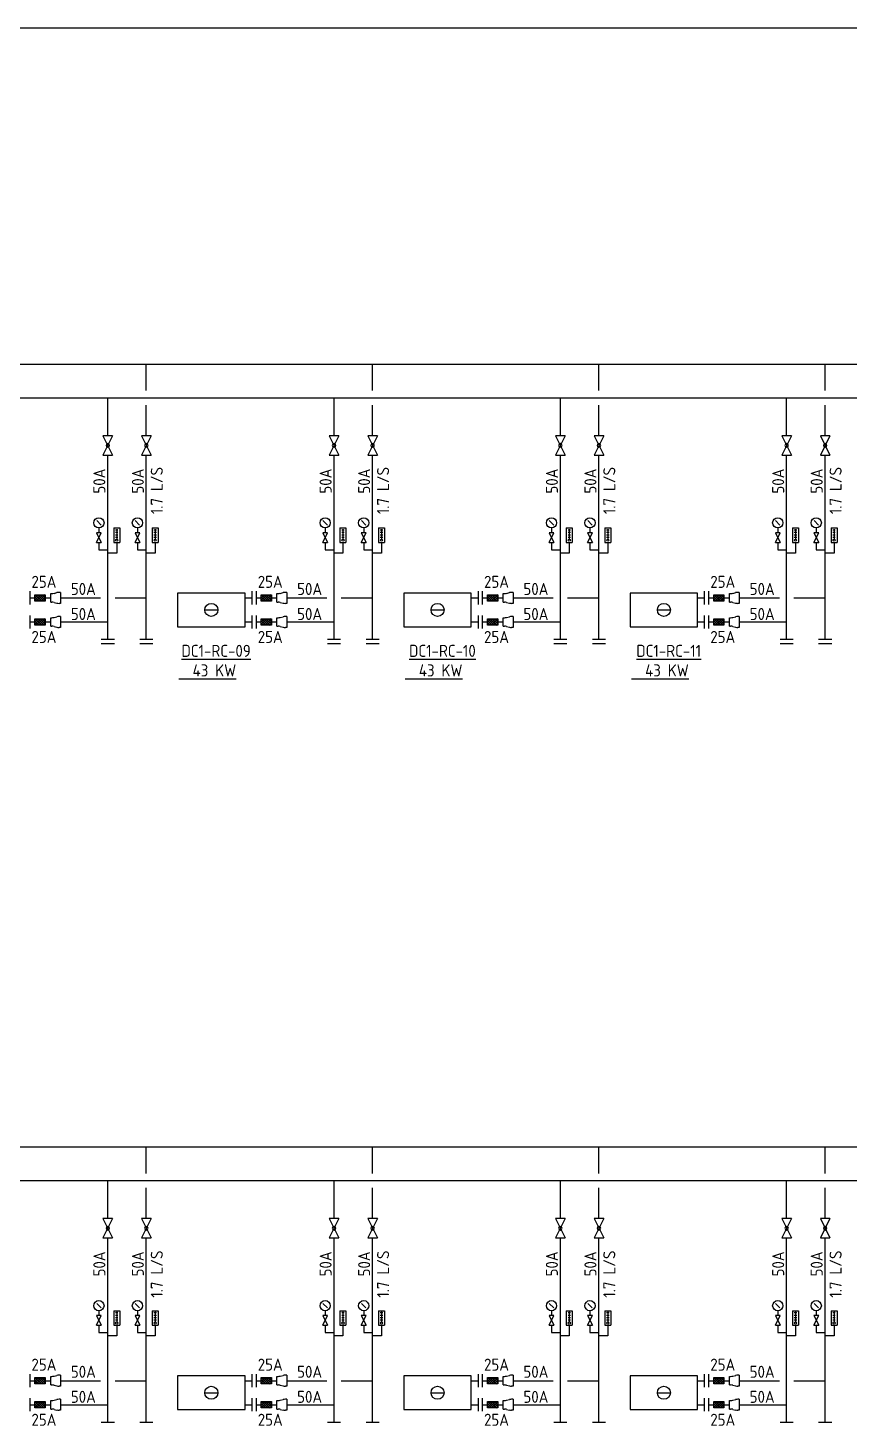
# Model space of a CAD drawing. Extents: x 41366 to 42076, y 84937 to 85507.
# Drawn here: x 41757.9 to 41928.5, y 85216.9 to 85507.1 of the extents above; entities that cross this region are included whole.
import ezdxf
from ezdxf.enums import TextEntityAlignment as Align

# ---------------------------------------------------------------- set-up
doc = ezdxf.new("R2010")
doc.units = 0
doc.header["$LTSCALE"] = 10
for name, color, linetype in [('DETL-TXT', 4, 'Continuous'), ('M-EQ-DCC-P2', 22, 'Continuous'), ('M-EQPM-TXT', 4, 'Continuous'), ('M-PIPE-CHWR20', 110, 'Continuous'), ('M-PIPE-CHWS12', 130, 'Continuous'), ('M-PIPE-FITTING', 2, 'Continuous')]:
    doc.layers.add(name, color=color, linetype=linetype)
doc.styles.add('AA-TXT', font='isocp.shx', dxfattribs={"width": 0.8, "bigfont": 'chineset.shx'})

msp = doc.modelspace()

# ---------------------------------------------------------------- linework, layer by layer
for p, q in [((41762.67, 85387.95), (41762.67, 85389.73)), ((41762.67, 85389.73), (41762.89, 85389.73)), ((41763.36, 85389.78), (41763.94, 85389.93)), ((41764.7, 85389.98), (41764.41, 85389.98)), ((41764.7, 85389.98), (41764.7, 85387.7)), ((41809.67, 85387.95), (41809.67, 85389.73)), ((41809.67, 85389.73), (41809.89, 85389.73)), ((41810.36, 85389.78), (41810.94, 85389.93)), ((41811.7, 85389.98), (41811.41, 85389.98)), ((41811.7, 85389.98), (41811.7, 85387.7)), ((41856.67, 85387.95), (41856.67, 85389.73)), ((41856.67, 85389.73), (41856.89, 85389.73)), ((41857.36, 85389.78), (41857.94, 85389.93)), ((41858.7, 85389.98), (41858.41, 85389.98)), ((41858.7, 85389.98), (41858.7, 85387.7)), ((41903.67, 85387.95), (41903.67, 85389.73)), ((41903.67, 85389.73), (41903.89, 85389.73)), ((41904.36, 85389.78), (41904.94, 85389.93)), ((41905.7, 85389.98), (41905.41, 85389.98)), ((41905.7, 85389.98), (41905.7, 85387.7)), ((41762.67, 85387.95), (41762.89, 85387.95)), ((41763.36, 85387.89), (41763.94, 85387.75)), ((41764.7, 85387.7), (41764.41, 85387.7)), ((41809.67, 85387.95), (41809.89, 85387.95)), ((41810.36, 85387.89), (41810.94, 85387.75)), ((41811.7, 85387.7), (41811.41, 85387.7)), ((41856.67, 85387.95), (41856.89, 85387.95)), ((41857.36, 85387.89), (41857.94, 85387.75)), ((41858.7, 85387.7), (41858.41, 85387.7)), ((41903.67, 85387.95), (41903.89, 85387.95)), ((41904.36, 85387.89), (41904.94, 85387.75)), ((41905.7, 85387.7), (41905.41, 85387.7)), ((41762.67, 85382.95), (41762.67, 85384.73)), ((41762.67, 85384.73), (41762.89, 85384.73)), ((41763.36, 85384.78), (41763.94, 85384.93)), ((41764.7, 85384.98), (41764.41, 85384.98)), ((41764.7, 85384.98), (41764.7, 85382.7)), ((41809.67, 85382.95), (41809.67, 85384.73)), ((41809.67, 85384.73), (41809.89, 85384.73)), ((41810.36, 85384.78), (41810.94, 85384.93)), ((41811.7, 85384.98), (41811.41, 85384.98)), ((41811.7, 85384.98), (41811.7, 85382.7)), ((41856.67, 85382.95), (41856.67, 85384.73)), ((41856.67, 85384.73), (41856.89, 85384.73)), ((41857.36, 85384.78), (41857.94, 85384.93)), ((41858.7, 85384.98), (41858.41, 85384.98)), ((41858.7, 85384.98), (41858.7, 85382.7)), ((41903.67, 85382.95), (41903.67, 85384.73)), ((41903.67, 85384.73), (41903.89, 85384.73)), ((41904.36, 85384.78), (41904.94, 85384.93)), ((41905.7, 85384.98), (41905.41, 85384.98)), ((41905.7, 85384.98), (41905.7, 85382.7)), ((41762.67, 85382.95), (41762.89, 85382.95)), ((41763.36, 85382.89), (41763.94, 85382.75)), ((41764.7, 85382.7), (41764.41, 85382.7)), ((41809.67, 85382.95), (41809.89, 85382.95)), ((41810.36, 85382.89), (41810.94, 85382.75)), ((41811.7, 85382.7), (41811.41, 85382.7)), ((41856.67, 85382.95), (41856.89, 85382.95)), ((41857.36, 85382.89), (41857.94, 85382.75)), ((41858.7, 85382.7), (41858.41, 85382.7)), ((41903.67, 85382.95), (41903.89, 85382.95)), ((41904.36, 85382.89), (41904.94, 85382.75)), ((41905.7, 85382.7), (41905.41, 85382.7)), ((41762.67, 85225.45), (41762.67, 85227.23)), ((41762.67, 85227.23), (41762.89, 85227.23)), ((41763.36, 85227.28), (41763.94, 85227.42)), ((41764.7, 85227.48), (41764.41, 85227.48)), ((41764.7, 85227.48), (41764.7, 85225.2)), ((41809.67, 85225.45), (41809.67, 85227.23)), ((41809.67, 85227.23), (41809.89, 85227.23)), ((41810.36, 85227.28), (41810.94, 85227.42)), ((41811.7, 85227.48), (41811.41, 85227.48)), ((41811.7, 85227.48), (41811.7, 85225.2)), ((41856.67, 85225.45), (41856.67, 85227.23)), ((41856.67, 85227.23), (41856.89, 85227.23)), ((41857.36, 85227.28), (41857.94, 85227.42)), ((41858.7, 85227.48), (41858.41, 85227.48)), ((41858.7, 85227.48), (41858.7, 85225.2)), ((41903.67, 85225.45), (41903.67, 85227.23)), ((41903.67, 85227.23), (41903.89, 85227.23)), ((41904.36, 85227.28), (41904.94, 85227.42)), ((41905.7, 85227.48), (41905.41, 85227.48)), ((41905.7, 85227.48), (41905.7, 85225.2)), ((41762.67, 85225.45), (41762.89, 85225.45)), ((41763.36, 85225.39), (41763.94, 85225.25)), ((41764.7, 85225.2), (41764.41, 85225.2)), ((41809.67, 85225.45), (41809.89, 85225.45)), ((41810.36, 85225.39), (41810.94, 85225.25)), ((41811.7, 85225.2), (41811.41, 85225.2)), ((41856.67, 85225.45), (41856.89, 85225.45)), ((41857.36, 85225.39), (41857.94, 85225.25)), ((41858.7, 85225.2), (41858.41, 85225.2)), ((41903.67, 85225.45), (41903.89, 85225.45)), ((41904.36, 85225.39), (41904.94, 85225.25)), ((41905.7, 85225.2), (41905.41, 85225.2)), ((41762.67, 85220.45), (41762.67, 85222.23)), ((41762.67, 85222.23), (41762.89, 85222.23)), ((41763.36, 85222.28), (41763.94, 85222.42)), ((41764.7, 85222.48), (41764.41, 85222.48)), ((41764.7, 85222.48), (41764.7, 85220.2)), ((41809.67, 85220.45), (41809.67, 85222.23)), ((41809.67, 85222.23), (41809.89, 85222.23)), ((41810.36, 85222.28), (41810.94, 85222.42)), ((41811.7, 85222.48), (41811.41, 85222.48)), ((41811.7, 85222.48), (41811.7, 85220.2)), ((41856.67, 85220.45), (41856.67, 85222.23)), ((41856.67, 85222.23), (41856.89, 85222.23)), ((41857.36, 85222.28), (41857.94, 85222.42)), ((41858.7, 85222.48), (41858.41, 85222.48)), ((41858.7, 85222.48), (41858.7, 85220.2)), ((41903.67, 85220.45), (41903.67, 85222.23)), ((41903.67, 85222.23), (41903.89, 85222.23)), ((41904.36, 85222.28), (41904.94, 85222.42)), ((41905.7, 85222.48), (41905.41, 85222.48)), ((41905.7, 85222.48), (41905.7, 85220.2)), ((41762.67, 85220.45), (41762.89, 85220.45)), ((41763.36, 85220.39), (41763.94, 85220.25)), ((41764.7, 85220.2), (41764.41, 85220.2)), ((41809.67, 85220.45), (41809.89, 85220.45)), ((41810.36, 85220.39), (41810.94, 85220.25)), ((41811.7, 85220.2), (41811.41, 85220.2)), ((41856.67, 85220.45), (41856.89, 85220.45)), ((41857.36, 85220.39), (41857.94, 85220.25)), ((41858.7, 85220.2), (41858.41, 85220.2)), ((41903.67, 85220.45), (41903.89, 85220.45)), ((41904.36, 85220.39), (41904.94, 85220.25)), ((41905.7, 85220.2), (41905.41, 85220.2))]:
    msp.add_line(p, q)
for centre, start, end in [((41762.89, 85391.73), 270, 283.627), ((41764.41, 85387.98), 90, 103.627), ((41809.89, 85391.73), 270, 283.627), ((41811.41, 85387.98), 90, 103.627), ((41856.89, 85391.73), 270, 283.627), ((41858.41, 85387.98), 90, 103.627), ((41903.89, 85391.73), 270, 283.627), ((41905.41, 85387.98), 90, 103.627), ((41762.89, 85385.95), 76.373, 90), ((41764.41, 85389.7), 256.373, 270), ((41809.89, 85385.95), 76.373, 90), ((41811.41, 85389.7), 256.373, 270), ((41856.89, 85385.95), 76.373, 90), ((41858.41, 85389.7), 256.373, 270), ((41903.89, 85385.95), 76.373, 90), ((41905.41, 85389.7), 256.373, 270), ((41762.89, 85386.73), 270, 283.627), ((41764.41, 85382.98), 90, 103.627), ((41809.89, 85386.73), 270, 283.627), ((41811.41, 85382.98), 90, 103.627), ((41856.89, 85386.73), 270, 283.627), ((41858.41, 85382.98), 90, 103.627), ((41903.89, 85386.73), 270, 283.627), ((41905.41, 85382.98), 90, 103.627), ((41762.89, 85380.95), 76.373, 90), ((41764.41, 85384.7), 256.373, 270), ((41809.89, 85380.95), 76.373, 90), ((41811.41, 85384.7), 256.373, 270), ((41856.89, 85380.95), 76.373, 90), ((41858.41, 85384.7), 256.373, 270), ((41903.89, 85380.95), 76.373, 90), ((41905.41, 85384.7), 256.373, 270), ((41762.89, 85229.23), 270, 283.627), ((41764.41, 85225.48), 90, 103.627), ((41809.89, 85229.23), 270, 283.627), ((41811.41, 85225.48), 90, 103.627), ((41856.89, 85229.23), 270, 283.627), ((41858.41, 85225.48), 90, 103.627), ((41903.89, 85229.23), 270, 283.627), ((41905.41, 85225.48), 90, 103.627), ((41762.89, 85223.45), 76.373, 90), ((41764.41, 85227.2), 256.373, 270), ((41809.89, 85223.45), 76.373, 90), ((41811.41, 85227.2), 256.373, 270), ((41856.89, 85223.45), 76.373, 90), ((41858.41, 85227.2), 256.373, 270), ((41903.89, 85223.45), 76.373, 90), ((41905.41, 85227.2), 256.373, 270), ((41762.89, 85224.23), 270, 283.627), ((41764.41, 85220.48), 90, 103.627), ((41809.89, 85224.23), 270, 283.627), ((41811.41, 85220.48), 90, 103.627), ((41856.89, 85224.23), 270, 283.627), ((41858.41, 85220.48), 90, 103.627), ((41903.89, 85224.23), 270, 283.627), ((41905.41, 85220.48), 90, 103.627), ((41762.89, 85218.45), 76.373, 90), ((41764.41, 85222.2), 256.373, 270), ((41809.89, 85218.45), 76.373, 90), ((41811.41, 85222.2), 256.373, 270), ((41856.89, 85218.45), 76.373, 90), ((41858.41, 85222.2), 256.373, 270), ((41903.89, 85218.45), 76.373, 90), ((41905.41, 85222.2), 256.373, 270)]:
    msp.add_arc(centre, 2, start, end)
at = {"layer": 'DEFPOINTS', "color": 1}
msp.add_lwpolyline([(41365.57, 85507.15), (42076.35, 85507.15), (42076.35, 84936.69), (41365.57, 84936.69)], close=True, dxfattribs=at)
at = {"layer": 'M-EQ-DCC-P2'}
for p, q in [((41803.03, 85389.84), (41789.03, 85389.84)), ((41789.03, 85389.84), (41789.03, 85382.84)), ((41803.03, 85382.84), (41803.03, 85389.84)), ((41804.5, 85387.48), (41804.5, 85390.2)), ((41850.03, 85389.84), (41836.03, 85389.84)), ((41836.03, 85389.84), (41836.03, 85382.84)), ((41850.03, 85382.84), (41850.03, 85389.84)), ((41851.5, 85387.48), (41851.5, 85390.2)), ((41897.03, 85389.84), (41883.03, 85389.84)), ((41883.03, 85389.84), (41883.03, 85382.84)), ((41897.03, 85382.84), (41897.03, 85389.84)), ((41898.5, 85387.48), (41898.5, 85390.2)), ((41794.82, 85386.34), (41797.25, 85386.34)), ((41803.03, 85388.84), (41804.5, 85388.84)), ((41841.82, 85386.34), (41844.25, 85386.34)), ((41850.03, 85388.84), (41851.5, 85388.84)), ((41888.82, 85386.34), (41891.25, 85386.34)), ((41897.03, 85388.84), (41898.5, 85388.84)), ((41803.03, 85383.84), (41804.5, 85383.84)), ((41804.5, 85382.48), (41804.5, 85385.2)), ((41850.03, 85383.84), (41851.5, 85383.84)), ((41851.5, 85382.48), (41851.5, 85385.2)), ((41897.03, 85383.84), (41898.5, 85383.84)), ((41898.5, 85382.48), (41898.5, 85385.2)), ((41789.03, 85382.84), (41803.03, 85382.84)), ((41836.03, 85382.84), (41850.03, 85382.84)), ((41883.03, 85382.84), (41897.03, 85382.84)), ((41803.03, 85227.34), (41789.03, 85227.34)), ((41789.03, 85227.34), (41789.03, 85220.34)), ((41803.03, 85220.34), (41803.03, 85227.34)), ((41803.03, 85226.34), (41804.5, 85226.34)), ((41804.5, 85224.98), (41804.5, 85227.7)), ((41850.03, 85227.34), (41836.03, 85227.34)), ((41836.03, 85227.34), (41836.03, 85220.34)), ((41850.03, 85220.34), (41850.03, 85227.34)), ((41850.03, 85226.34), (41851.5, 85226.34)), ((41851.5, 85224.98), (41851.5, 85227.7)), ((41897.03, 85227.34), (41883.03, 85227.34)), ((41883.03, 85227.34), (41883.03, 85220.34)), ((41897.03, 85220.34), (41897.03, 85227.34)), ((41897.03, 85226.34), (41898.5, 85226.34)), ((41898.5, 85224.98), (41898.5, 85227.7)), ((41794.82, 85223.84), (41797.25, 85223.84)), ((41841.82, 85223.84), (41844.25, 85223.84)), ((41888.82, 85223.84), (41891.25, 85223.84)), ((41803.03, 85221.34), (41804.5, 85221.34)), ((41804.5, 85219.98), (41804.5, 85222.7)), ((41850.03, 85221.34), (41851.5, 85221.34)), ((41851.5, 85219.98), (41851.5, 85222.7)), ((41897.03, 85221.34), (41898.5, 85221.34)), ((41898.5, 85219.98), (41898.5, 85222.7)), ((41789.03, 85220.34), (41803.03, 85220.34)), ((41836.03, 85220.34), (41850.03, 85220.34)), ((41883.03, 85220.34), (41897.03, 85220.34))]:
    msp.add_line(p, q, dxfattribs=at)
for centre in [(41796.03, 85386.34), (41843.03, 85386.34), (41890.03, 85386.34), (41796.03, 85223.84), (41843.03, 85223.84), (41890.03, 85223.84)]:
    msp.add_circle(centre, 1.36, dxfattribs=at)
at = {"layer": 'M-PIPE-CHWR20', "ltscale": 0.1}
for p, q in [((41403.1, 85437.37), (41978.39, 85437.37)), ((41782.53, 85431.87), (41782.53, 85437.37)), ((41829.53, 85431.87), (41829.53, 85437.37)), ((41876.53, 85431.87), (41876.53, 85437.37)), ((41923.53, 85431.87), (41923.53, 85437.37)), ((41782.53, 85422.49), (41782.53, 85428.87)), ((41829.53, 85422.49), (41829.53, 85428.87)), ((41876.53, 85422.49), (41876.53, 85428.87)), ((41923.53, 85422.49), (41923.53, 85428.87)), ((41782.53, 85380.25), (41782.53, 85418.49)), ((41829.53, 85380.25), (41829.53, 85418.49)), ((41876.53, 85380.25), (41876.53, 85418.49)), ((41923.53, 85380.25), (41923.53, 85418.49)), ((41758.38, 85387.48), (41758.38, 85390.2)), ((41805.38, 85387.48), (41805.38, 85390.2)), ((41852.38, 85387.48), (41852.38, 85390.2)), ((41899.38, 85387.48), (41899.38, 85390.2)), ((41758.38, 85388.84), (41759.38, 85388.84)), ((41761.51, 85388.84), (41762.67, 85388.84)), ((41764.7, 85388.84), (41773.03, 85388.84)), ((41776.03, 85388.84), (41782.53, 85388.84)), ((41805.38, 85388.84), (41806.38, 85388.84)), ((41808.51, 85388.84), (41809.67, 85388.84)), ((41811.7, 85388.84), (41820.03, 85388.84)), ((41823.03, 85388.84), (41829.53, 85388.84)), ((41852.38, 85388.84), (41853.38, 85388.84)), ((41855.51, 85388.84), (41856.67, 85388.84)), ((41858.7, 85388.84), (41867.03, 85388.84)), ((41870.03, 85388.84), (41876.53, 85388.84)), ((41899.38, 85388.84), (41900.38, 85388.84)), ((41902.51, 85388.84), (41903.67, 85388.84)), ((41905.7, 85388.84), (41914.03, 85388.84)), ((41917.03, 85388.84), (41923.53, 85388.84)), ((41781.17, 85380.25), (41783.89, 85380.25)), ((41828.17, 85380.25), (41830.89, 85380.25)), ((41875.17, 85380.25), (41877.89, 85380.25)), ((41922.17, 85380.25), (41924.89, 85380.25)), ((41781.17, 85379.37), (41783.89, 85379.37)), ((41828.17, 85379.37), (41830.89, 85379.37)), ((41875.17, 85379.37), (41877.89, 85379.37)), ((41922.17, 85379.37), (41924.89, 85379.37)), ((41403.1, 85274.87), (42067.8, 85274.87)), ((41782.53, 85269.37), (41782.53, 85274.87)), ((41829.53, 85269.37), (41829.53, 85274.87)), ((41876.53, 85269.37), (41876.53, 85274.87)), ((41923.53, 85269.37), (41923.53, 85274.87)), ((41782.53, 85259.99), (41782.53, 85266.37)), ((41829.53, 85259.99), (41829.53, 85266.37)), ((41876.53, 85259.99), (41876.53, 85266.37)), ((41923.53, 85259.99), (41923.53, 85266.37)), ((41782.53, 85217.75), (41782.53, 85255.99)), ((41829.53, 85217.75), (41829.53, 85255.99)), ((41876.53, 85217.75), (41876.53, 85255.99)), ((41923.53, 85217.75), (41923.53, 85255.99)), ((41758.38, 85224.98), (41758.38, 85227.7)), ((41758.38, 85226.34), (41759.38, 85226.34)), ((41761.51, 85226.34), (41762.67, 85226.34)), ((41764.7, 85226.34), (41773.03, 85226.34)), ((41776.03, 85226.34), (41782.53, 85226.34)), ((41805.38, 85224.98), (41805.38, 85227.7)), ((41805.38, 85226.34), (41806.38, 85226.34)), ((41808.51, 85226.34), (41809.67, 85226.34)), ((41811.7, 85226.34), (41820.03, 85226.34)), ((41823.03, 85226.34), (41829.53, 85226.34)), ((41852.38, 85224.98), (41852.38, 85227.7)), ((41852.38, 85226.34), (41853.38, 85226.34)), ((41855.51, 85226.34), (41856.67, 85226.34)), ((41858.7, 85226.34), (41867.03, 85226.34)), ((41870.03, 85226.34), (41876.53, 85226.34)), ((41899.38, 85224.98), (41899.38, 85227.7)), ((41899.38, 85226.34), (41900.38, 85226.34)), ((41902.51, 85226.34), (41903.67, 85226.34)), ((41905.7, 85226.34), (41914.03, 85226.34)), ((41917.03, 85226.34), (41923.53, 85226.34)), ((41781.17, 85217.75), (41783.89, 85217.75)), ((41828.17, 85217.75), (41830.89, 85217.75)), ((41875.17, 85217.75), (41877.89, 85217.75)), ((41922.17, 85217.75), (41924.89, 85217.75))]:
    msp.add_line(p, q, dxfattribs=at)
at = {"layer": 'M-PIPE-CHWS12', "ltscale": 0.1}
for p, q in [((41405.1, 85430.37), (41978.39, 85430.37)), ((41774.53, 85422.49), (41774.53, 85430.37)), ((41821.53, 85422.49), (41821.53, 85430.37)), ((41868.53, 85422.49), (41868.53, 85430.37)), ((41915.53, 85422.49), (41915.53, 85430.37)), ((41774.53, 85380.25), (41774.53, 85418.49)), ((41821.53, 85380.25), (41821.53, 85418.49)), ((41868.53, 85380.25), (41868.53, 85418.49)), ((41915.53, 85380.25), (41915.53, 85418.49)), ((41758.38, 85382.48), (41758.38, 85385.2)), ((41758.38, 85383.84), (41759.38, 85383.84)), ((41761.51, 85383.84), (41762.67, 85383.84)), ((41764.7, 85383.84), (41774.53, 85383.84)), ((41805.38, 85382.48), (41805.38, 85385.2)), ((41805.38, 85383.84), (41806.38, 85383.84)), ((41808.51, 85383.84), (41809.67, 85383.84)), ((41811.7, 85383.84), (41821.53, 85383.84)), ((41852.38, 85382.48), (41852.38, 85385.2)), ((41852.38, 85383.84), (41853.38, 85383.84)), ((41855.51, 85383.84), (41856.67, 85383.84)), ((41858.7, 85383.84), (41868.53, 85383.84)), ((41899.38, 85382.48), (41899.38, 85385.2)), ((41899.38, 85383.84), (41900.38, 85383.84)), ((41902.51, 85383.84), (41903.67, 85383.84)), ((41905.7, 85383.84), (41915.53, 85383.84)), ((41773.17, 85380.25), (41775.89, 85380.25)), ((41820.17, 85380.25), (41822.89, 85380.25)), ((41867.17, 85380.25), (41869.89, 85380.25)), ((41914.17, 85380.25), (41916.89, 85380.25)), ((41773.17, 85379.37), (41775.89, 85379.37)), ((41820.17, 85379.37), (41822.89, 85379.37)), ((41867.17, 85379.37), (41869.89, 85379.37)), ((41914.17, 85379.37), (41916.89, 85379.37)), ((41405.1, 85267.87), (42067.8, 85267.87)), ((41774.53, 85259.99), (41774.53, 85267.87)), ((41821.53, 85259.99), (41821.53, 85267.87)), ((41868.53, 85259.99), (41868.53, 85267.87)), ((41915.53, 85259.99), (41915.53, 85267.87)), ((41774.53, 85217.75), (41774.53, 85255.99)), ((41821.53, 85217.75), (41821.53, 85255.99)), ((41868.53, 85217.75), (41868.53, 85255.99)), ((41915.53, 85217.75), (41915.53, 85255.99)), ((41758.38, 85219.98), (41758.38, 85222.7)), ((41758.38, 85221.34), (41759.38, 85221.34)), ((41761.51, 85221.34), (41762.67, 85221.34)), ((41764.7, 85221.34), (41774.53, 85221.34)), ((41805.38, 85219.98), (41805.38, 85222.7)), ((41805.38, 85221.34), (41806.38, 85221.34)), ((41808.51, 85221.34), (41809.67, 85221.34)), ((41811.7, 85221.34), (41821.53, 85221.34)), ((41852.38, 85219.98), (41852.38, 85222.7)), ((41852.38, 85221.34), (41853.38, 85221.34)), ((41855.51, 85221.34), (41856.67, 85221.34)), ((41858.7, 85221.34), (41868.53, 85221.34)), ((41899.38, 85219.98), (41899.38, 85222.7)), ((41899.38, 85221.34), (41900.38, 85221.34)), ((41902.51, 85221.34), (41903.67, 85221.34)), ((41905.7, 85221.34), (41915.53, 85221.34)), ((41773.17, 85217.75), (41775.89, 85217.75)), ((41820.17, 85217.75), (41822.89, 85217.75)), ((41867.17, 85217.75), (41869.89, 85217.75)), ((41914.17, 85217.75), (41916.89, 85217.75))]:
    msp.add_line(p, q, dxfattribs=at)
at = {"layer": 'M-PIPE-FITTING', "ltscale": 0.1}
for p, q in [((41775.53, 85422.49), (41773.53, 85422.49)), ((41775.53, 85422.49), (41773.53, 85418.49)), ((41773.53, 85422.49), (41775.53, 85418.49)), ((41783.53, 85422.49), (41781.53, 85422.49)), ((41783.53, 85422.49), (41781.53, 85418.49)), ((41781.53, 85422.49), (41783.53, 85418.49)), ((41822.53, 85422.49), (41820.53, 85422.49)), ((41822.53, 85422.49), (41820.53, 85418.49)), ((41820.53, 85422.49), (41822.53, 85418.49)), ((41830.53, 85422.49), (41828.53, 85422.49)), ((41830.53, 85422.49), (41828.53, 85418.49)), ((41828.53, 85422.49), (41830.53, 85418.49)), ((41869.53, 85422.49), (41867.53, 85422.49)), ((41869.53, 85422.49), (41867.53, 85418.49)), ((41867.53, 85422.49), (41869.53, 85418.49)), ((41877.53, 85422.49), (41875.53, 85422.49)), ((41877.53, 85422.49), (41875.53, 85418.49)), ((41875.53, 85422.49), (41877.53, 85418.49)), ((41916.53, 85422.49), (41914.53, 85422.49)), ((41916.53, 85422.49), (41914.53, 85418.49)), ((41914.53, 85422.49), (41916.53, 85418.49)), ((41924.53, 85422.49), (41922.53, 85422.49)), ((41924.53, 85422.49), (41922.53, 85418.49)), ((41922.53, 85422.49), (41924.53, 85418.49)), ((41773.53, 85418.49), (41775.53, 85418.49)), ((41781.53, 85418.49), (41783.53, 85418.49)), ((41820.53, 85418.49), (41822.53, 85418.49)), ((41828.53, 85418.49), (41830.53, 85418.49)), ((41867.53, 85418.49), (41869.53, 85418.49)), ((41875.53, 85418.49), (41877.53, 85418.49)), ((41914.53, 85418.49), (41916.53, 85418.49)), ((41922.53, 85418.49), (41924.53, 85418.49)), ((41773.14, 85403.95), (41772.22, 85404.87)), ((41775.75, 85403.36), (41777, 85403.36)), ((41775.75, 85403.36), (41775.75, 85400.35)), ((41777, 85403.36), (41777, 85400.35)), ((41781.14, 85403.95), (41780.22, 85404.87)), ((41783.75, 85403.36), (41785, 85403.36)), ((41783.75, 85403.36), (41783.75, 85400.35)), ((41785, 85403.36), (41785, 85400.35)), ((41820.14, 85403.95), (41819.22, 85404.87)), ((41822.75, 85403.36), (41824, 85403.36)), ((41822.75, 85403.36), (41822.75, 85400.35)), ((41824, 85403.36), (41824, 85400.35)), ((41828.14, 85403.95), (41827.22, 85404.87)), ((41830.75, 85403.36), (41832, 85403.36)), ((41830.75, 85403.36), (41830.75, 85400.35)), ((41832, 85403.36), (41832, 85400.35)), ((41867.14, 85403.95), (41866.22, 85404.87)), ((41869.75, 85403.36), (41871, 85403.36)), ((41869.75, 85403.36), (41869.75, 85400.35)), ((41871, 85403.36), (41871, 85400.35)), ((41875.14, 85403.95), (41874.22, 85404.87)), ((41877.75, 85403.36), (41879, 85403.36)), ((41877.75, 85403.36), (41877.75, 85400.35)), ((41879, 85403.36), (41879, 85400.35)), ((41914.14, 85403.95), (41913.22, 85404.87)), ((41916.75, 85403.36), (41918, 85403.36)), ((41916.75, 85403.36), (41916.75, 85400.35)), ((41918, 85403.36), (41918, 85400.35)), ((41922.14, 85403.95), (41921.22, 85404.87)), ((41924.75, 85403.36), (41926, 85403.36)), ((41924.75, 85403.36), (41924.75, 85400.35)), ((41926, 85403.36), (41926, 85400.35)), ((41773.18, 85402.35), (41772.18, 85402.35)), ((41772.18, 85400.35), (41773.18, 85402.35)), ((41772.18, 85402.35), (41773.18, 85400.35)), ((41772.68, 85403.35), (41772.68, 85402.35)), ((41776.12, 85402.96), (41776.63, 85402.96)), ((41776.12, 85402.45), (41776.63, 85402.45)), ((41776.12, 85401.95), (41776.63, 85401.95)), ((41776.12, 85401.45), (41776.63, 85401.45)), ((41776.38, 85403.1), (41776.38, 85401.03)), ((41781.18, 85402.35), (41780.18, 85402.35)), ((41780.18, 85400.35), (41781.18, 85402.35)), ((41780.18, 85402.35), (41781.18, 85400.35)), ((41780.68, 85403.35), (41780.68, 85402.35)), ((41784.12, 85402.96), (41784.63, 85402.96)), ((41784.12, 85402.45), (41784.63, 85402.45)), ((41784.12, 85401.95), (41784.63, 85401.95)), ((41784.12, 85401.45), (41784.63, 85401.45)), ((41784.38, 85403.1), (41784.38, 85401.03)), ((41820.18, 85402.35), (41819.18, 85402.35)), ((41819.18, 85400.35), (41820.18, 85402.35)), ((41819.18, 85402.35), (41820.18, 85400.35)), ((41819.68, 85403.35), (41819.68, 85402.35)), ((41823.12, 85402.96), (41823.63, 85402.96)), ((41823.12, 85402.45), (41823.63, 85402.45)), ((41823.12, 85401.95), (41823.63, 85401.95)), ((41823.12, 85401.45), (41823.63, 85401.45)), ((41823.38, 85403.1), (41823.38, 85401.03)), ((41828.18, 85402.35), (41827.18, 85402.35)), ((41827.18, 85400.35), (41828.18, 85402.35)), ((41827.18, 85402.35), (41828.18, 85400.35)), ((41827.68, 85403.35), (41827.68, 85402.35)), ((41831.12, 85402.96), (41831.63, 85402.96)), ((41831.12, 85402.45), (41831.63, 85402.45)), ((41831.12, 85401.95), (41831.63, 85401.95)), ((41831.12, 85401.45), (41831.63, 85401.45)), ((41831.38, 85403.1), (41831.38, 85401.03)), ((41867.18, 85402.35), (41866.18, 85402.35)), ((41866.18, 85400.35), (41867.18, 85402.35)), ((41866.18, 85402.35), (41867.18, 85400.35)), ((41866.68, 85403.35), (41866.68, 85402.35)), ((41870.12, 85402.96), (41870.63, 85402.96)), ((41870.12, 85402.45), (41870.63, 85402.45)), ((41870.12, 85401.95), (41870.63, 85401.95)), ((41870.12, 85401.45), (41870.63, 85401.45)), ((41870.38, 85403.1), (41870.38, 85401.03)), ((41875.18, 85402.35), (41874.18, 85402.35)), ((41874.18, 85400.35), (41875.18, 85402.35)), ((41874.18, 85402.35), (41875.18, 85400.35)), ((41874.68, 85403.35), (41874.68, 85402.35)), ((41878.12, 85402.96), (41878.63, 85402.96)), ((41878.12, 85402.45), (41878.63, 85402.45)), ((41878.12, 85401.95), (41878.63, 85401.95)), ((41878.12, 85401.45), (41878.63, 85401.45)), ((41878.38, 85403.1), (41878.38, 85401.03)), ((41914.18, 85402.35), (41913.18, 85402.35)), ((41913.18, 85400.35), (41914.18, 85402.35)), ((41913.18, 85402.35), (41914.18, 85400.35)), ((41913.68, 85403.35), (41913.68, 85402.35)), ((41917.12, 85402.96), (41917.63, 85402.96)), ((41917.12, 85402.45), (41917.63, 85402.45)), ((41917.12, 85401.95), (41917.63, 85401.95)), ((41917.12, 85401.45), (41917.63, 85401.45)), ((41917.38, 85403.1), (41917.38, 85401.03)), ((41922.18, 85402.35), (41921.18, 85402.35)), ((41921.18, 85400.35), (41922.18, 85402.35)), ((41921.18, 85402.35), (41922.18, 85400.35)), ((41921.68, 85403.35), (41921.68, 85402.35)), ((41925.12, 85402.96), (41925.63, 85402.96)), ((41925.12, 85402.45), (41925.63, 85402.45)), ((41925.12, 85401.95), (41925.63, 85401.95)), ((41925.12, 85401.45), (41925.63, 85401.45)), ((41925.38, 85403.1), (41925.38, 85401.03)), ((41772.18, 85400.35), (41773.18, 85400.35)), ((41772.68, 85400.35), (41772.68, 85398.84)), ((41772.68, 85398.84), (41774.53, 85398.84)), ((41776.38, 85398.12), (41774.53, 85398.12)), ((41775.75, 85400.35), (41777, 85400.35)), ((41776.38, 85400.35), (41776.38, 85398.12)), ((41780.18, 85400.35), (41781.18, 85400.35)), ((41780.68, 85400.35), (41780.68, 85398.84)), ((41780.68, 85398.84), (41782.53, 85398.84)), ((41784.38, 85398.12), (41782.53, 85398.12)), ((41783.75, 85400.35), (41785, 85400.35)), ((41784.38, 85400.35), (41784.38, 85398.12)), ((41819.18, 85400.35), (41820.18, 85400.35)), ((41819.68, 85400.35), (41819.68, 85398.84)), ((41819.68, 85398.84), (41821.53, 85398.84)), ((41823.38, 85398.12), (41821.53, 85398.12)), ((41822.75, 85400.35), (41824, 85400.35)), ((41823.38, 85400.35), (41823.38, 85398.12)), ((41827.18, 85400.35), (41828.18, 85400.35)), ((41827.68, 85400.35), (41827.68, 85398.84)), ((41827.68, 85398.84), (41829.53, 85398.84)), ((41831.38, 85398.12), (41829.53, 85398.12)), ((41830.75, 85400.35), (41832, 85400.35)), ((41831.38, 85400.35), (41831.38, 85398.12)), ((41866.18, 85400.35), (41867.18, 85400.35)), ((41866.68, 85400.35), (41866.68, 85398.84)), ((41866.68, 85398.84), (41868.53, 85398.84)), ((41870.38, 85398.12), (41868.53, 85398.12)), ((41869.75, 85400.35), (41871, 85400.35)), ((41870.38, 85400.35), (41870.38, 85398.12)), ((41874.18, 85400.35), (41875.18, 85400.35)), ((41874.68, 85400.35), (41874.68, 85398.84)), ((41874.68, 85398.84), (41876.53, 85398.84)), ((41878.38, 85398.12), (41876.53, 85398.12)), ((41877.75, 85400.35), (41879, 85400.35)), ((41878.38, 85400.35), (41878.38, 85398.12)), ((41913.18, 85400.35), (41914.18, 85400.35)), ((41913.68, 85400.35), (41913.68, 85398.84)), ((41913.68, 85398.84), (41915.53, 85398.84)), ((41917.38, 85398.12), (41915.53, 85398.12)), ((41916.75, 85400.35), (41918, 85400.35)), ((41917.38, 85400.35), (41917.38, 85398.12)), ((41921.18, 85400.35), (41922.18, 85400.35)), ((41921.68, 85400.35), (41921.68, 85398.84)), ((41921.68, 85398.84), (41923.53, 85398.84)), ((41925.38, 85398.12), (41923.53, 85398.12)), ((41924.75, 85400.35), (41926, 85400.35)), ((41925.38, 85400.35), (41925.38, 85398.12)), ((41759.38, 85389.5), (41761.51, 85389.5)), ((41759.38, 85388.17), (41759.38, 85389.5)), ((41759.38, 85389.24), (41759.65, 85389.5)), ((41759.38, 85388.77), (41760.12, 85389.5)), ((41759.38, 85388.3), (41760.59, 85389.5)), ((41760.3, 85388.17), (41759.38, 85389.09)), ((41760.78, 85388.17), (41759.44, 85389.5)), ((41759.72, 85388.17), (41761.06, 85389.5)), ((41761.25, 85388.17), (41759.91, 85389.5)), ((41760.19, 85388.17), (41761.51, 85389.49)), ((41761.51, 85388.38), (41760.38, 85389.5)), ((41760.66, 85388.17), (41761.51, 85389.02)), ((41761.51, 85388.85), (41760.85, 85389.5)), ((41761.51, 85389.32), (41761.32, 85389.5)), ((41761.51, 85389.5), (41761.51, 85388.17)), ((41806.38, 85389.5), (41808.51, 85389.5)), ((41806.38, 85388.17), (41806.38, 85389.5)), ((41806.38, 85389.24), (41806.65, 85389.5)), ((41806.38, 85388.77), (41807.12, 85389.5)), ((41806.38, 85388.3), (41807.59, 85389.5)), ((41807.3, 85388.17), (41806.38, 85389.09)), ((41807.78, 85388.17), (41806.44, 85389.5)), ((41806.72, 85388.17), (41808.06, 85389.5)), ((41808.25, 85388.17), (41806.91, 85389.5)), ((41807.19, 85388.17), (41808.51, 85389.49)), ((41808.51, 85388.38), (41807.38, 85389.5)), ((41807.66, 85388.17), (41808.51, 85389.02)), ((41808.51, 85388.85), (41807.85, 85389.5)), ((41808.51, 85389.32), (41808.32, 85389.5)), ((41808.51, 85389.5), (41808.51, 85388.17)), ((41853.38, 85389.5), (41855.51, 85389.5)), ((41853.38, 85388.17), (41853.38, 85389.5)), ((41853.38, 85389.24), (41853.65, 85389.5)), ((41853.38, 85388.77), (41854.12, 85389.5)), ((41853.38, 85388.3), (41854.59, 85389.5)), ((41854.3, 85388.17), (41853.38, 85389.09)), ((41854.78, 85388.17), (41853.44, 85389.5)), ((41853.72, 85388.17), (41855.06, 85389.5)), ((41855.25, 85388.17), (41853.91, 85389.5)), ((41854.19, 85388.17), (41855.51, 85389.49)), ((41855.51, 85388.38), (41854.38, 85389.5)), ((41854.66, 85388.17), (41855.51, 85389.02)), ((41855.51, 85388.85), (41854.85, 85389.5)), ((41855.51, 85389.32), (41855.32, 85389.5)), ((41855.51, 85389.5), (41855.51, 85388.17)), ((41900.38, 85389.5), (41902.51, 85389.5)), ((41900.38, 85388.17), (41900.38, 85389.5)), ((41900.38, 85389.24), (41900.65, 85389.5)), ((41900.38, 85388.77), (41901.12, 85389.5)), ((41900.38, 85388.3), (41901.59, 85389.5)), ((41901.3, 85388.17), (41900.38, 85389.09)), ((41901.78, 85388.17), (41900.44, 85389.5)), ((41900.72, 85388.17), (41902.06, 85389.5)), ((41902.25, 85388.17), (41900.91, 85389.5)), ((41901.19, 85388.17), (41902.51, 85389.49)), ((41902.51, 85388.38), (41901.38, 85389.5)), ((41901.66, 85388.17), (41902.51, 85389.02)), ((41902.51, 85388.85), (41901.85, 85389.5)), ((41902.51, 85389.32), (41902.32, 85389.5)), ((41902.51, 85389.5), (41902.51, 85388.17)), ((41759.83, 85388.17), (41759.38, 85388.62)), ((41761.51, 85388.17), (41759.38, 85388.17)), ((41761.14, 85388.17), (41761.51, 85388.55)), ((41806.83, 85388.17), (41806.38, 85388.62)), ((41808.51, 85388.17), (41806.38, 85388.17)), ((41808.14, 85388.17), (41808.51, 85388.55)), ((41853.83, 85388.17), (41853.38, 85388.62)), ((41855.51, 85388.17), (41853.38, 85388.17)), ((41855.14, 85388.17), (41855.51, 85388.55)), ((41900.83, 85388.17), (41900.38, 85388.62)), ((41902.51, 85388.17), (41900.38, 85388.17)), ((41902.14, 85388.17), (41902.51, 85388.55)), ((41759.38, 85384.5), (41761.51, 85384.5)), ((41759.38, 85383.17), (41759.38, 85384.5)), ((41759.38, 85384.24), (41759.65, 85384.5)), ((41759.38, 85383.77), (41760.12, 85384.5)), ((41759.38, 85383.3), (41760.59, 85384.5)), ((41760.3, 85383.17), (41759.38, 85384.09)), ((41759.83, 85383.17), (41759.38, 85383.62)), ((41761.51, 85383.17), (41759.38, 85383.17)), ((41760.78, 85383.17), (41759.44, 85384.5)), ((41759.72, 85383.17), (41761.06, 85384.5)), ((41761.25, 85383.17), (41759.91, 85384.5)), ((41760.19, 85383.17), (41761.51, 85384.49)), ((41761.51, 85383.38), (41760.38, 85384.5)), ((41760.66, 85383.17), (41761.51, 85384.02)), ((41761.51, 85383.85), (41760.85, 85384.5)), ((41761.14, 85383.17), (41761.51, 85383.55)), ((41761.51, 85384.32), (41761.32, 85384.5)), ((41761.51, 85384.5), (41761.51, 85383.17)), ((41806.38, 85384.5), (41808.51, 85384.5)), ((41806.38, 85383.17), (41806.38, 85384.5)), ((41806.38, 85384.24), (41806.65, 85384.5)), ((41806.38, 85383.77), (41807.12, 85384.5)), ((41806.38, 85383.3), (41807.59, 85384.5)), ((41807.3, 85383.17), (41806.38, 85384.09)), ((41806.83, 85383.17), (41806.38, 85383.62)), ((41808.51, 85383.17), (41806.38, 85383.17)), ((41807.78, 85383.17), (41806.44, 85384.5)), ((41806.72, 85383.17), (41808.06, 85384.5)), ((41808.25, 85383.17), (41806.91, 85384.5)), ((41807.19, 85383.17), (41808.51, 85384.49)), ((41808.51, 85383.38), (41807.38, 85384.5)), ((41807.66, 85383.17), (41808.51, 85384.02)), ((41808.51, 85383.85), (41807.85, 85384.5)), ((41808.14, 85383.17), (41808.51, 85383.55)), ((41808.51, 85384.32), (41808.32, 85384.5)), ((41808.51, 85384.5), (41808.51, 85383.17)), ((41853.38, 85384.5), (41855.51, 85384.5)), ((41853.38, 85383.17), (41853.38, 85384.5)), ((41853.38, 85384.24), (41853.65, 85384.5)), ((41853.38, 85383.77), (41854.12, 85384.5)), ((41853.38, 85383.3), (41854.59, 85384.5)), ((41854.3, 85383.17), (41853.38, 85384.09)), ((41853.83, 85383.17), (41853.38, 85383.62)), ((41855.51, 85383.17), (41853.38, 85383.17)), ((41854.78, 85383.17), (41853.44, 85384.5)), ((41853.72, 85383.17), (41855.06, 85384.5)), ((41855.25, 85383.17), (41853.91, 85384.5)), ((41854.19, 85383.17), (41855.51, 85384.49)), ((41855.51, 85383.38), (41854.38, 85384.5)), ((41854.66, 85383.17), (41855.51, 85384.02)), ((41855.51, 85383.85), (41854.85, 85384.5)), ((41855.14, 85383.17), (41855.51, 85383.55)), ((41855.51, 85384.32), (41855.32, 85384.5)), ((41855.51, 85384.5), (41855.51, 85383.17)), ((41900.38, 85384.5), (41902.51, 85384.5)), ((41900.38, 85383.17), (41900.38, 85384.5)), ((41900.38, 85384.24), (41900.65, 85384.5)), ((41900.38, 85383.77), (41901.12, 85384.5)), ((41900.38, 85383.3), (41901.59, 85384.5)), ((41901.3, 85383.17), (41900.38, 85384.09)), ((41900.83, 85383.17), (41900.38, 85383.62)), ((41902.51, 85383.17), (41900.38, 85383.17)), ((41901.78, 85383.17), (41900.44, 85384.5)), ((41900.72, 85383.17), (41902.06, 85384.5)), ((41902.25, 85383.17), (41900.91, 85384.5)), ((41901.19, 85383.17), (41902.51, 85384.49)), ((41902.51, 85383.38), (41901.38, 85384.5)), ((41901.66, 85383.17), (41902.51, 85384.02)), ((41902.51, 85383.85), (41901.85, 85384.5)), ((41902.14, 85383.17), (41902.51, 85383.55)), ((41902.51, 85384.32), (41902.32, 85384.5)), ((41902.51, 85384.5), (41902.51, 85383.17)), ((41775.53, 85259.99), (41773.53, 85259.99)), ((41775.53, 85259.99), (41773.53, 85255.99)), ((41773.53, 85259.99), (41775.53, 85255.99)), ((41783.53, 85259.99), (41781.53, 85259.99)), ((41783.53, 85259.99), (41781.53, 85255.99)), ((41781.53, 85259.99), (41783.53, 85255.99)), ((41822.53, 85259.99), (41820.53, 85259.99)), ((41822.53, 85259.99), (41820.53, 85255.99)), ((41820.53, 85259.99), (41822.53, 85255.99)), ((41830.53, 85259.99), (41828.53, 85259.99)), ((41830.53, 85259.99), (41828.53, 85255.99)), ((41828.53, 85259.99), (41830.53, 85255.99)), ((41869.53, 85259.99), (41867.53, 85259.99)), ((41869.53, 85259.99), (41867.53, 85255.99)), ((41867.53, 85259.99), (41869.53, 85255.99)), ((41877.53, 85259.99), (41875.53, 85259.99)), ((41877.53, 85259.99), (41875.53, 85255.99)), ((41875.53, 85259.99), (41877.53, 85255.99)), ((41916.53, 85259.99), (41914.53, 85259.99)), ((41916.53, 85259.99), (41914.53, 85255.99)), ((41914.53, 85259.99), (41916.53, 85255.99)), ((41924.53, 85259.99), (41922.53, 85259.99)), ((41924.53, 85259.99), (41922.53, 85255.99)), ((41922.53, 85259.99), (41924.53, 85255.99)), ((41773.53, 85255.99), (41775.53, 85255.99)), ((41781.53, 85255.99), (41783.53, 85255.99)), ((41820.53, 85255.99), (41822.53, 85255.99)), ((41828.53, 85255.99), (41830.53, 85255.99)), ((41867.53, 85255.99), (41869.53, 85255.99)), ((41875.53, 85255.99), (41877.53, 85255.99)), ((41914.53, 85255.99), (41916.53, 85255.99)), ((41922.53, 85255.99), (41924.53, 85255.99)), ((41773.14, 85241.45), (41772.22, 85242.37)), ((41772.68, 85240.85), (41772.68, 85239.85)), ((41775.75, 85240.86), (41777, 85240.86)), ((41775.75, 85240.86), (41775.75, 85237.85)), ((41777, 85240.86), (41777, 85237.85)), ((41781.14, 85241.45), (41780.22, 85242.37)), ((41780.68, 85240.85), (41780.68, 85239.85)), ((41783.75, 85240.86), (41785, 85240.86)), ((41783.75, 85240.86), (41783.75, 85237.85)), ((41785, 85240.86), (41785, 85237.85)), ((41820.14, 85241.45), (41819.22, 85242.37)), ((41819.68, 85240.85), (41819.68, 85239.85)), ((41822.75, 85240.86), (41824, 85240.86)), ((41822.75, 85240.86), (41822.75, 85237.85)), ((41824, 85240.86), (41824, 85237.85)), ((41828.14, 85241.45), (41827.22, 85242.37)), ((41827.68, 85240.85), (41827.68, 85239.85)), ((41830.75, 85240.86), (41832, 85240.86)), ((41830.75, 85240.86), (41830.75, 85237.85)), ((41832, 85240.86), (41832, 85237.85)), ((41867.14, 85241.45), (41866.22, 85242.37)), ((41866.68, 85240.85), (41866.68, 85239.85)), ((41869.75, 85240.86), (41871, 85240.86)), ((41869.75, 85240.86), (41869.75, 85237.85)), ((41871, 85240.86), (41871, 85237.85)), ((41875.14, 85241.45), (41874.22, 85242.37)), ((41874.68, 85240.85), (41874.68, 85239.85)), ((41877.75, 85240.86), (41879, 85240.86)), ((41877.75, 85240.86), (41877.75, 85237.85)), ((41879, 85240.86), (41879, 85237.85)), ((41914.14, 85241.45), (41913.22, 85242.37)), ((41913.68, 85240.85), (41913.68, 85239.85)), ((41916.75, 85240.86), (41918, 85240.86)), ((41916.75, 85240.86), (41916.75, 85237.85)), ((41918, 85240.86), (41918, 85237.85)), ((41922.14, 85241.45), (41921.22, 85242.37)), ((41921.68, 85240.85), (41921.68, 85239.85)), ((41924.75, 85240.86), (41926, 85240.86)), ((41924.75, 85240.86), (41924.75, 85237.85)), ((41926, 85240.86), (41926, 85237.85)), ((41773.18, 85239.85), (41772.18, 85239.85)), ((41772.18, 85237.85), (41773.18, 85239.85)), ((41772.18, 85239.85), (41773.18, 85237.85)), ((41776.12, 85240.46), (41776.63, 85240.46)), ((41776.12, 85239.95), (41776.63, 85239.95)), ((41776.12, 85239.45), (41776.63, 85239.45)), ((41776.12, 85238.95), (41776.63, 85238.95)), ((41776.38, 85240.6), (41776.38, 85238.53)), ((41781.18, 85239.85), (41780.18, 85239.85)), ((41780.18, 85237.85), (41781.18, 85239.85)), ((41780.18, 85239.85), (41781.18, 85237.85)), ((41784.12, 85240.46), (41784.63, 85240.46)), ((41784.12, 85239.95), (41784.63, 85239.95)), ((41784.12, 85239.45), (41784.63, 85239.45)), ((41784.12, 85238.95), (41784.63, 85238.95)), ((41784.38, 85240.6), (41784.38, 85238.53)), ((41820.18, 85239.85), (41819.18, 85239.85)), ((41819.18, 85237.85), (41820.18, 85239.85)), ((41819.18, 85239.85), (41820.18, 85237.85)), ((41823.12, 85240.46), (41823.63, 85240.46)), ((41823.12, 85239.95), (41823.63, 85239.95)), ((41823.12, 85239.45), (41823.63, 85239.45)), ((41823.12, 85238.95), (41823.63, 85238.95)), ((41823.38, 85240.6), (41823.38, 85238.53)), ((41828.18, 85239.85), (41827.18, 85239.85)), ((41827.18, 85237.85), (41828.18, 85239.85)), ((41827.18, 85239.85), (41828.18, 85237.85)), ((41831.12, 85240.46), (41831.63, 85240.46)), ((41831.12, 85239.95), (41831.63, 85239.95)), ((41831.12, 85239.45), (41831.63, 85239.45)), ((41831.12, 85238.95), (41831.63, 85238.95)), ((41831.38, 85240.6), (41831.38, 85238.53)), ((41867.18, 85239.85), (41866.18, 85239.85)), ((41866.18, 85237.85), (41867.18, 85239.85)), ((41866.18, 85239.85), (41867.18, 85237.85)), ((41870.12, 85240.46), (41870.63, 85240.46)), ((41870.12, 85239.95), (41870.63, 85239.95)), ((41870.12, 85239.45), (41870.63, 85239.45)), ((41870.12, 85238.95), (41870.63, 85238.95)), ((41870.38, 85240.6), (41870.38, 85238.53)), ((41875.18, 85239.85), (41874.18, 85239.85)), ((41874.18, 85237.85), (41875.18, 85239.85)), ((41874.18, 85239.85), (41875.18, 85237.85)), ((41878.12, 85240.46), (41878.63, 85240.46)), ((41878.12, 85239.95), (41878.63, 85239.95)), ((41878.12, 85239.45), (41878.63, 85239.45)), ((41878.12, 85238.95), (41878.63, 85238.95)), ((41878.38, 85240.6), (41878.38, 85238.53)), ((41914.18, 85239.85), (41913.18, 85239.85)), ((41913.18, 85237.85), (41914.18, 85239.85)), ((41913.18, 85239.85), (41914.18, 85237.85)), ((41917.12, 85240.46), (41917.63, 85240.46)), ((41917.12, 85239.95), (41917.63, 85239.95)), ((41917.12, 85239.45), (41917.63, 85239.45)), ((41917.12, 85238.95), (41917.63, 85238.95)), ((41917.38, 85240.6), (41917.38, 85238.53)), ((41922.18, 85239.85), (41921.18, 85239.85)), ((41921.18, 85237.85), (41922.18, 85239.85)), ((41921.18, 85239.85), (41922.18, 85237.85)), ((41925.12, 85240.46), (41925.63, 85240.46)), ((41925.12, 85239.95), (41925.63, 85239.95)), ((41925.12, 85239.45), (41925.63, 85239.45)), ((41925.12, 85238.95), (41925.63, 85238.95)), ((41925.38, 85240.6), (41925.38, 85238.53)), ((41772.18, 85237.85), (41773.18, 85237.85)), ((41772.68, 85237.85), (41772.68, 85236.34)), ((41772.68, 85236.34), (41774.53, 85236.34)), ((41776.38, 85235.62), (41774.53, 85235.62)), ((41775.75, 85237.85), (41777, 85237.85)), ((41776.38, 85237.85), (41776.38, 85235.62)), ((41780.18, 85237.85), (41781.18, 85237.85)), ((41780.68, 85237.85), (41780.68, 85236.34)), ((41780.68, 85236.34), (41782.53, 85236.34)), ((41784.38, 85235.62), (41782.53, 85235.62)), ((41783.75, 85237.85), (41785, 85237.85)), ((41784.38, 85237.85), (41784.38, 85235.62)), ((41819.18, 85237.85), (41820.18, 85237.85)), ((41819.68, 85237.85), (41819.68, 85236.34)), ((41819.68, 85236.34), (41821.53, 85236.34)), ((41823.38, 85235.62), (41821.53, 85235.62)), ((41822.75, 85237.85), (41824, 85237.85)), ((41823.38, 85237.85), (41823.38, 85235.62)), ((41827.18, 85237.85), (41828.18, 85237.85)), ((41827.68, 85237.85), (41827.68, 85236.34)), ((41827.68, 85236.34), (41829.53, 85236.34)), ((41831.38, 85235.62), (41829.53, 85235.62)), ((41830.75, 85237.85), (41832, 85237.85)), ((41831.38, 85237.85), (41831.38, 85235.62)), ((41866.18, 85237.85), (41867.18, 85237.85)), ((41866.68, 85237.85), (41866.68, 85236.34)), ((41866.68, 85236.34), (41868.53, 85236.34)), ((41870.38, 85235.62), (41868.53, 85235.62)), ((41869.75, 85237.85), (41871, 85237.85)), ((41870.38, 85237.85), (41870.38, 85235.62)), ((41874.18, 85237.85), (41875.18, 85237.85)), ((41874.68, 85237.85), (41874.68, 85236.34)), ((41874.68, 85236.34), (41876.53, 85236.34)), ((41878.38, 85235.62), (41876.53, 85235.62)), ((41877.75, 85237.85), (41879, 85237.85)), ((41878.38, 85237.85), (41878.38, 85235.62)), ((41913.18, 85237.85), (41914.18, 85237.85)), ((41913.68, 85237.85), (41913.68, 85236.34)), ((41913.68, 85236.34), (41915.53, 85236.34)), ((41917.38, 85235.62), (41915.53, 85235.62)), ((41916.75, 85237.85), (41918, 85237.85)), ((41917.38, 85237.85), (41917.38, 85235.62)), ((41921.18, 85237.85), (41922.18, 85237.85)), ((41921.68, 85237.85), (41921.68, 85236.34)), ((41921.68, 85236.34), (41923.53, 85236.34)), ((41925.38, 85235.62), (41923.53, 85235.62)), ((41924.75, 85237.85), (41926, 85237.85)), ((41925.38, 85237.85), (41925.38, 85235.62)), ((41759.38, 85227), (41761.51, 85227)), ((41759.38, 85225.67), (41759.38, 85227)), ((41759.38, 85226.74), (41759.65, 85227)), ((41759.38, 85226.27), (41760.12, 85227)), ((41759.38, 85225.8), (41760.59, 85227)), ((41760.3, 85225.67), (41759.38, 85226.59)), ((41760.78, 85225.67), (41759.44, 85227)), ((41759.72, 85225.67), (41761.06, 85227)), ((41761.25, 85225.67), (41759.91, 85227)), ((41760.19, 85225.67), (41761.51, 85226.99)), ((41761.51, 85225.88), (41760.38, 85227)), ((41760.66, 85225.67), (41761.51, 85226.52)), ((41761.51, 85226.35), (41760.85, 85227)), ((41761.51, 85226.82), (41761.32, 85227)), ((41761.51, 85227), (41761.51, 85225.67)), ((41806.38, 85227), (41808.51, 85227)), ((41806.38, 85225.67), (41806.38, 85227)), ((41806.38, 85226.74), (41806.65, 85227)), ((41806.38, 85226.27), (41807.12, 85227)), ((41806.38, 85225.8), (41807.59, 85227)), ((41807.3, 85225.67), (41806.38, 85226.59)), ((41807.78, 85225.67), (41806.44, 85227)), ((41806.72, 85225.67), (41808.06, 85227)), ((41808.25, 85225.67), (41806.91, 85227)), ((41807.19, 85225.67), (41808.51, 85226.99)), ((41808.51, 85225.88), (41807.38, 85227)), ((41807.66, 85225.67), (41808.51, 85226.52)), ((41808.51, 85226.35), (41807.85, 85227)), ((41808.51, 85226.82), (41808.32, 85227)), ((41808.51, 85227), (41808.51, 85225.67)), ((41853.38, 85227), (41855.51, 85227)), ((41853.38, 85225.67), (41853.38, 85227)), ((41853.38, 85226.74), (41853.65, 85227)), ((41853.38, 85226.27), (41854.12, 85227)), ((41853.38, 85225.8), (41854.59, 85227)), ((41854.3, 85225.67), (41853.38, 85226.59)), ((41854.78, 85225.67), (41853.44, 85227)), ((41853.72, 85225.67), (41855.06, 85227)), ((41855.25, 85225.67), (41853.91, 85227)), ((41854.19, 85225.67), (41855.51, 85226.99)), ((41855.51, 85225.88), (41854.38, 85227)), ((41854.66, 85225.67), (41855.51, 85226.52)), ((41855.51, 85226.35), (41854.85, 85227)), ((41855.51, 85226.82), (41855.32, 85227)), ((41855.51, 85227), (41855.51, 85225.67)), ((41900.38, 85227), (41902.51, 85227)), ((41900.38, 85225.67), (41900.38, 85227)), ((41900.38, 85226.74), (41900.65, 85227)), ((41900.38, 85226.27), (41901.12, 85227)), ((41900.38, 85225.8), (41901.59, 85227)), ((41901.3, 85225.67), (41900.38, 85226.59)), ((41901.78, 85225.67), (41900.44, 85227)), ((41900.72, 85225.67), (41902.06, 85227)), ((41902.25, 85225.67), (41900.91, 85227)), ((41901.19, 85225.67), (41902.51, 85226.99)), ((41902.51, 85225.88), (41901.38, 85227)), ((41901.66, 85225.67), (41902.51, 85226.52)), ((41902.51, 85226.35), (41901.85, 85227)), ((41902.51, 85226.82), (41902.32, 85227)), ((41902.51, 85227), (41902.51, 85225.67)), ((41759.83, 85225.67), (41759.38, 85226.12)), ((41761.51, 85225.67), (41759.38, 85225.67)), ((41761.14, 85225.67), (41761.51, 85226.05)), ((41806.83, 85225.67), (41806.38, 85226.12)), ((41808.51, 85225.67), (41806.38, 85225.67)), ((41808.14, 85225.67), (41808.51, 85226.05)), ((41853.83, 85225.67), (41853.38, 85226.12)), ((41855.51, 85225.67), (41853.38, 85225.67)), ((41855.14, 85225.67), (41855.51, 85226.05)), ((41900.83, 85225.67), (41900.38, 85226.12)), ((41902.51, 85225.67), (41900.38, 85225.67)), ((41902.14, 85225.67), (41902.51, 85226.05)), ((41759.38, 85222), (41761.51, 85222)), ((41759.38, 85220.67), (41759.38, 85222)), ((41759.38, 85221.74), (41759.65, 85222)), ((41759.38, 85221.27), (41760.12, 85222)), ((41759.38, 85220.8), (41760.59, 85222)), ((41760.3, 85220.67), (41759.38, 85221.59)), ((41759.83, 85220.67), (41759.38, 85221.12)), ((41761.51, 85220.67), (41759.38, 85220.67)), ((41760.78, 85220.67), (41759.44, 85222)), ((41759.72, 85220.67), (41761.06, 85222)), ((41761.25, 85220.67), (41759.91, 85222)), ((41760.19, 85220.67), (41761.51, 85221.99)), ((41761.51, 85220.88), (41760.38, 85222)), ((41760.66, 85220.67), (41761.51, 85221.52)), ((41761.51, 85221.35), (41760.85, 85222)), ((41761.14, 85220.67), (41761.51, 85221.05)), ((41761.51, 85221.82), (41761.32, 85222)), ((41761.51, 85222), (41761.51, 85220.67)), ((41806.38, 85222), (41808.51, 85222)), ((41806.38, 85220.67), (41806.38, 85222)), ((41806.38, 85221.74), (41806.65, 85222)), ((41806.38, 85221.27), (41807.12, 85222)), ((41806.38, 85220.8), (41807.59, 85222)), ((41807.3, 85220.67), (41806.38, 85221.59)), ((41806.83, 85220.67), (41806.38, 85221.12)), ((41808.51, 85220.67), (41806.38, 85220.67)), ((41807.78, 85220.67), (41806.44, 85222)), ((41806.72, 85220.67), (41808.06, 85222)), ((41808.25, 85220.67), (41806.91, 85222)), ((41807.19, 85220.67), (41808.51, 85221.99)), ((41808.51, 85220.88), (41807.38, 85222)), ((41807.66, 85220.67), (41808.51, 85221.52)), ((41808.51, 85221.35), (41807.85, 85222)), ((41808.14, 85220.67), (41808.51, 85221.05)), ((41808.51, 85221.82), (41808.32, 85222)), ((41808.51, 85222), (41808.51, 85220.67)), ((41853.38, 85222), (41855.51, 85222)), ((41853.38, 85220.67), (41853.38, 85222)), ((41853.38, 85221.74), (41853.65, 85222)), ((41853.38, 85221.27), (41854.12, 85222)), ((41853.38, 85220.8), (41854.59, 85222)), ((41854.3, 85220.67), (41853.38, 85221.59)), ((41853.83, 85220.67), (41853.38, 85221.12)), ((41855.51, 85220.67), (41853.38, 85220.67)), ((41854.78, 85220.67), (41853.44, 85222)), ((41853.72, 85220.67), (41855.06, 85222)), ((41855.25, 85220.67), (41853.91, 85222)), ((41854.19, 85220.67), (41855.51, 85221.99)), ((41855.51, 85220.88), (41854.38, 85222)), ((41854.66, 85220.67), (41855.51, 85221.52)), ((41855.51, 85221.35), (41854.85, 85222)), ((41855.14, 85220.67), (41855.51, 85221.05)), ((41855.51, 85221.82), (41855.32, 85222)), ((41855.51, 85222), (41855.51, 85220.67)), ((41900.38, 85222), (41902.51, 85222)), ((41900.38, 85220.67), (41900.38, 85222)), ((41900.38, 85221.74), (41900.65, 85222)), ((41900.38, 85221.27), (41901.12, 85222)), ((41900.38, 85220.8), (41901.59, 85222)), ((41901.3, 85220.67), (41900.38, 85221.59)), ((41900.83, 85220.67), (41900.38, 85221.12)), ((41902.51, 85220.67), (41900.38, 85220.67)), ((41901.78, 85220.67), (41900.44, 85222)), ((41900.72, 85220.67), (41902.06, 85222)), ((41902.25, 85220.67), (41900.91, 85222)), ((41901.19, 85220.67), (41902.51, 85221.99)), ((41902.51, 85220.88), (41901.38, 85222)), ((41901.66, 85220.67), (41902.51, 85221.52)), ((41902.51, 85221.35), (41901.85, 85222)), ((41902.14, 85220.67), (41902.51, 85221.05)), ((41902.51, 85221.82), (41902.32, 85222)), ((41902.51, 85222), (41902.51, 85220.67))]:
    msp.add_line(p, q, dxfattribs=at)
for centre, radius in [((41772.68, 85404.41), 1.06), ((41780.68, 85404.41), 1.06), ((41819.68, 85404.41), 1.06), ((41827.68, 85404.41), 1.06), ((41866.68, 85404.41), 1.06), ((41874.68, 85404.41), 1.06), ((41913.68, 85404.41), 1.06), ((41921.68, 85404.41), 1.06), ((41776.38, 85400.81), 0.223), ((41784.38, 85400.81), 0.223), ((41823.38, 85400.81), 0.223), ((41831.38, 85400.81), 0.223), ((41870.38, 85400.81), 0.223), ((41878.38, 85400.81), 0.223), ((41917.38, 85400.81), 0.223), ((41925.38, 85400.81), 0.223), ((41772.68, 85241.91), 1.06), ((41780.68, 85241.91), 1.06), ((41819.68, 85241.91), 1.06), ((41827.68, 85241.91), 1.06), ((41866.68, 85241.91), 1.06), ((41874.68, 85241.91), 1.06), ((41913.68, 85241.91), 1.06), ((41921.68, 85241.91), 1.06), ((41776.38, 85238.31), 0.223), ((41784.38, 85238.31), 0.223), ((41823.38, 85238.31), 0.223), ((41831.38, 85238.31), 0.223), ((41870.38, 85238.31), 0.223), ((41878.38, 85238.31), 0.223), ((41917.38, 85238.31), 0.223), ((41925.38, 85238.31), 0.223)]:
    msp.add_circle(centre, radius, dxfattribs=at)
at = {"layer": 'M-PIPE-FITTING'}
for centre, start, end in [((41774.53, 85420.49), 0, 180), ((41782.53, 85420.49), 0, 180), ((41821.53, 85420.49), 0, 180), ((41829.53, 85420.49), 0, 180), ((41868.53, 85420.49), 0, 180), ((41876.53, 85420.49), 0, 180), ((41915.53, 85420.49), 0, 180), ((41923.53, 85420.49), 0, 180), ((41774.53, 85420.49), 180, 0), ((41782.53, 85420.49), 180, 0), ((41821.53, 85420.49), 180, 0), ((41829.53, 85420.49), 180, 0), ((41868.53, 85420.49), 180, 0), ((41876.53, 85420.49), 180, 0), ((41915.53, 85420.49), 180, 0), ((41923.53, 85420.49), 180, 0), ((41774.53, 85257.99), 0, 180), ((41782.53, 85257.99), 0, 180), ((41821.53, 85257.99), 0, 180), ((41829.53, 85257.99), 0, 180), ((41868.53, 85257.99), 0, 180), ((41876.53, 85257.99), 0, 180), ((41915.53, 85257.99), 0, 180), ((41923.53, 85257.99), 0, 180), ((41774.53, 85257.99), 180, 0), ((41782.53, 85257.99), 180, 0), ((41821.53, 85257.99), 180, 0), ((41829.53, 85257.99), 180, 0), ((41868.53, 85257.99), 180, 0), ((41876.53, 85257.99), 180, 0), ((41915.53, 85257.99), 180, 0), ((41923.53, 85257.99), 180, 0)]:
    msp.add_arc(centre, 0.375, start, end, dxfattribs=at)

# ---------------------------------------------------------------- texts
at = {"layer": 'DEFPOINTS', "style": 'AA-TXT'}
for p in [(41785.95, 85406.23), (41832.95, 85406.23), (41879.95, 85406.23), (41926.95, 85406.23), (41785.95, 85243.57), (41832.95, 85243.57), (41879.95, 85243.57), (41926.95, 85243.57)]:
    msp.add_text('1.7 L/S', height=2.5, rotation=90, dxfattribs=at).set_placement(p)
at = {"layer": 'DETL-TXT', "style": 'AA-TXT'}
for p in [(41774.02, 85410.48), (41782.02, 85410.48), (41821.02, 85410.48), (41829.02, 85410.48), (41868.02, 85410.48), (41876.02, 85410.48), (41915.02, 85410.48), (41923.02, 85410.48), (41774.02, 85247.98), (41782.02, 85247.98), (41821.02, 85247.98), (41829.02, 85247.98), (41868.02, 85247.98), (41876.02, 85247.98), (41915.02, 85247.98), (41923.02, 85247.98)]:
    msp.add_text('50A', height=2.5, rotation=90, dxfattribs=at).set_placement(p)
for s, p in [('25A', (41758.67, 85390.92)), ('50A', (41766.85, 85389.44)), ('25A', (41805.67, 85390.92)), ('50A', (41813.85, 85389.44)), ('25A', (41852.67, 85390.92)), ('50A', (41860.85, 85389.44)), ('25A', (41899.67, 85390.92)), ('50A', (41907.85, 85389.44)), ('50A', (41766.85, 85384.24)), ('50A', (41813.85, 85384.24)), ('50A', (41860.85, 85384.24)), ('50A', (41907.85, 85384.24)), ('25A', (41758.67, 85379.48)), ('25A', (41805.67, 85379.48)), ('25A', (41852.67, 85379.48)), ('25A', (41899.67, 85379.48)), ('25A', (41758.67, 85228.42)), ('50A', (41766.85, 85226.94)), ('25A', (41805.67, 85228.42)), ('50A', (41813.85, 85226.94)), ('25A', (41852.67, 85228.42)), ('50A', (41860.85, 85226.94)), ('25A', (41899.67, 85228.42)), ('50A', (41907.85, 85226.94)), ('50A', (41766.85, 85221.74)), ('50A', (41813.85, 85221.74)), ('50A', (41860.85, 85221.74)), ('50A', (41907.85, 85221.74)), ('25A', (41758.67, 85216.98)), ('25A', (41805.67, 85216.98)), ('25A', (41852.67, 85216.98)), ('25A', (41899.67, 85216.98))]:
    msp.add_text(s, height=2.5, dxfattribs=at).set_placement(p)
at = {"layer": 'M-EQPM-TXT', "style": 'AA-TXT'}
for s, p in [('%%UDC1-RC-09', (41797.03, 85377.85)), ('%%UDC1-RC-10', (41844.03, 85377.85)), ('%%UDC1-RC-11', (41891.03, 85377.85)), ('%%U  43 KW', (41795.24, 85373.79)), ('%%U  43 KW', (41842.24, 85373.79)), ('%%U  43 KW', (41889.24, 85373.79))]:
    msp.add_text(s, height=2.5, dxfattribs=at).set_placement(p, align=Align.MIDDLE)

doc.saveas('drawing.dxf')
